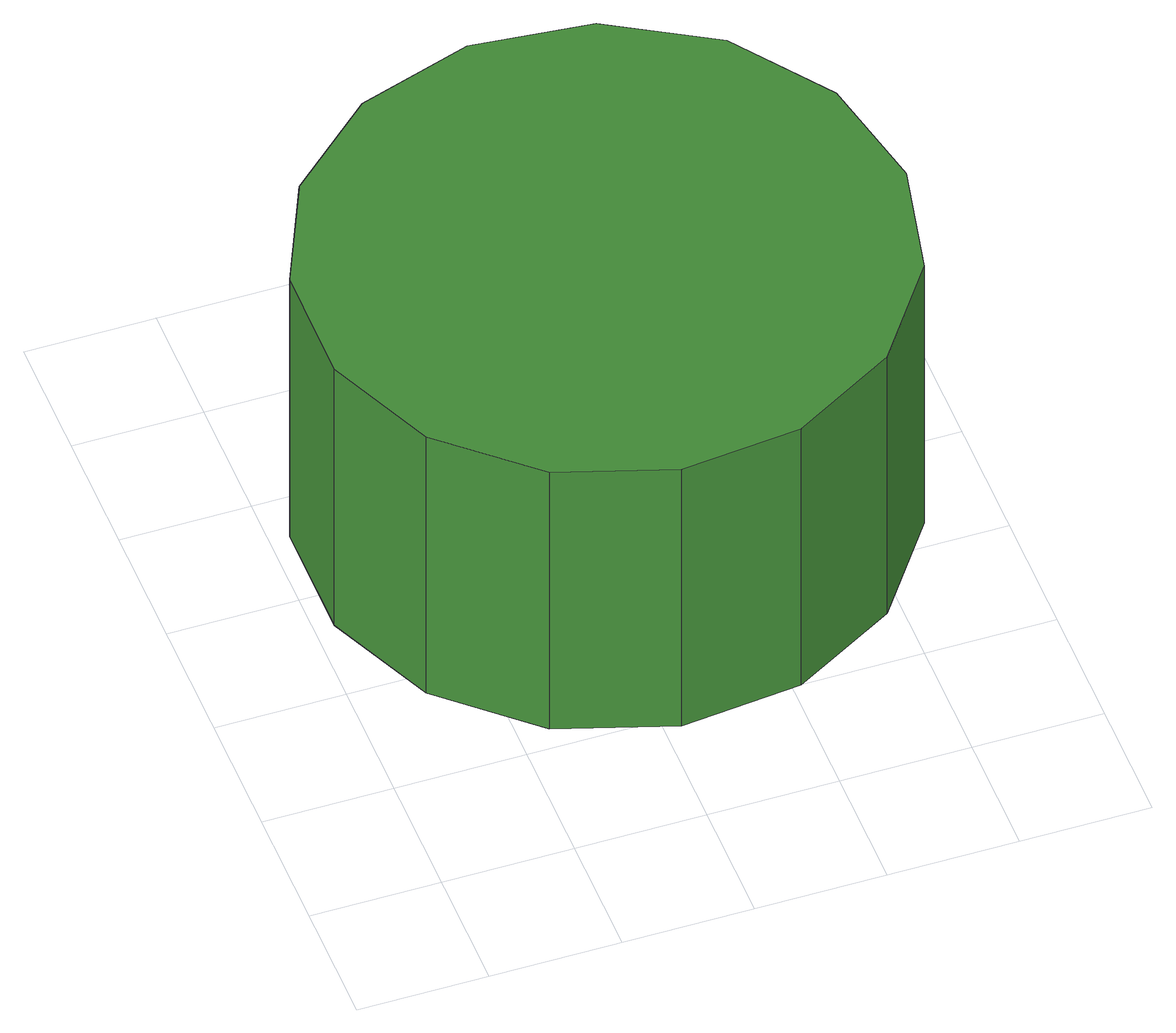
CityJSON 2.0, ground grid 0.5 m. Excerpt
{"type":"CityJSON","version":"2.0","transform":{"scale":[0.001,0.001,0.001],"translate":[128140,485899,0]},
"CityObjects":{
"tree1":{"type":"SolitaryVegetationObject","attributes":{"function":"something"},"geometry":[{"type":"MultiSurface","lod":"1","boundaries":[[[0,1,2,3,4,5,6,7,8,9,10,11,12,13,14]],[[15,16,17,18,19,20,21,22,23,24,25,26,27,28,29]],[[0,29,28,1]],[[1,28,27,2]],[[2,27,26,3]],[[3,26,25,4]],[[4,25,24,5]],[[5,24,23,6]],[[6,23,22,7]],[[7,22,21,8]],[[8,21,20,9]],[[9,20,19,10]],[[10,19,18,11]],[[11,18,17,12]],[[12,17,16,13]],[[13,16,15,14]],[[14,15,29,0]]]}]}
},
"vertices":[
[2317,1575,1849],[2219,2036,1849],[1942,2417,1849],[1534,2653,1849],[1066,2702,1849],[618,2556,1849],[268,2241,1849],[76,1811,1849],[76,1339,1849],[268,909,1849],[618,594,1849],[1066,448,1849],[1534,497,1849],[1942,733,1849],[2219,1114,1849],[2219,1114,559],[1942,733,559],[1534,497,559],[1066,448,559],[618,594,559],[268,909,559],[76,1339,559],[76,1811,559],[268,2241,559],[618,2556,559],[1066,2702,559],[1534,2653,559],[1942,2417,559],[2219,2036,559],[2317,1575,559]
]}
